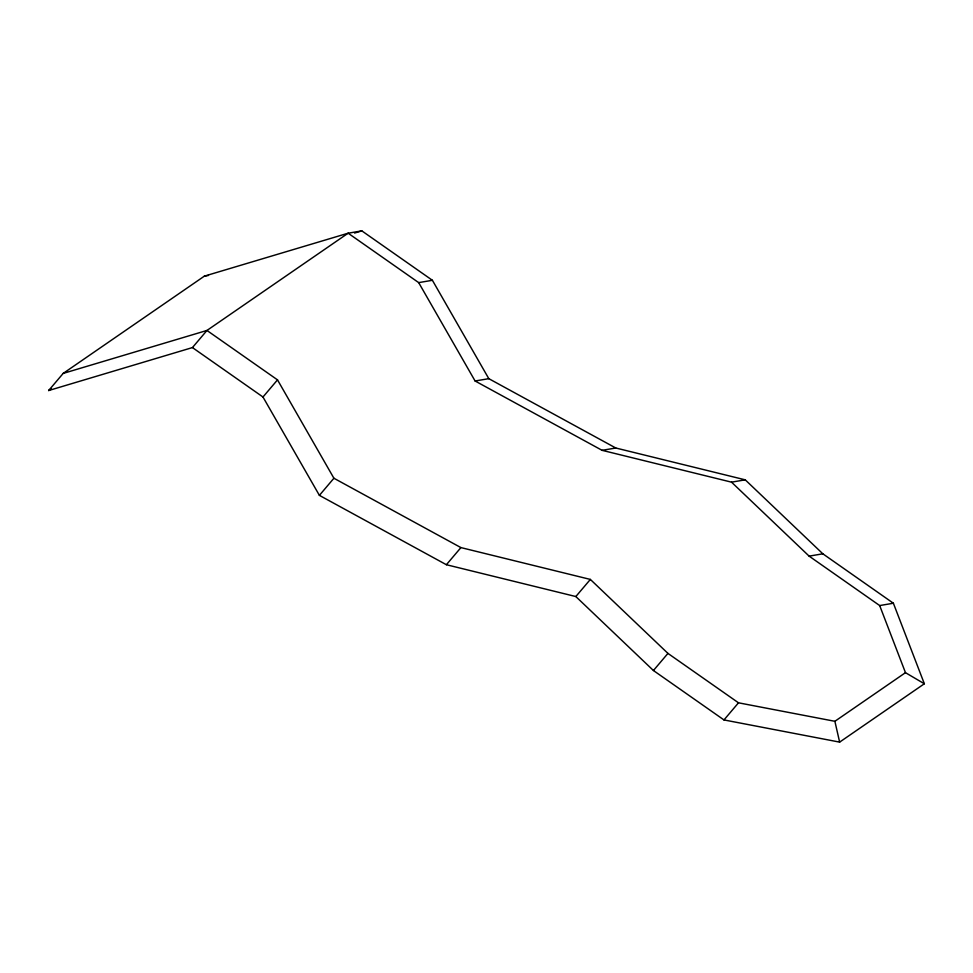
<?xml version="1.0" encoding="UTF-8"?>
<svg xmlns="http://www.w3.org/2000/svg" width="973" height="973" viewBox="0 0 973 973"><rect width="100%" height="100%" fill="white"/><g stroke="black" fill="none" stroke-linecap="round" stroke-linejoin="round"><path stroke-width="1.46" d="M48.65 390.538L63.172 373.413L204.354 276.15L348.127 233.204L361.847 230.881L432.401 280.297L488.811 378.667L615.8 448.006L745.245 479.835L822.842 553.807L893.384 603.236L924.35 683.764L839.638 742.119L723.973 719.935L653.43 670.519L575.834 596.546L446.388 564.717L319.399 495.366L262.978 397.008L192.435 347.58L48.65 390.538L51.143 388.823M192.435 347.58L206.957 330.455L348.127 233.204L418.682 282.62L475.092 380.99L602.092 450.329L731.526 482.158L745.245 479.835M262.978 397.008L277.5 379.871L206.957 330.455L63.172 373.413M319.399 495.366L333.909 478.242L277.5 379.871M446.388 564.717L460.91 547.592L590.356 579.422L667.94 653.394L738.495 702.81L834.883 721.297L905.474 672.671L924.35 683.764M575.834 596.546L590.356 579.422M653.43 670.519L667.94 653.394M723.973 719.935L738.495 702.81M354.586 233.046L361.847 230.881M204.354 276.15L208.465 275.456M418.682 282.62L432.401 280.297M475.092 380.99L488.811 378.667M602.092 450.329L615.8 448.006M731.526 482.158L809.122 556.13L822.842 553.807M809.122 556.13L879.677 605.559L893.384 603.236M333.909 478.242L460.91 547.592M879.677 605.559L905.474 672.671M834.883 721.297L839.638 742.119"/></g></svg>
